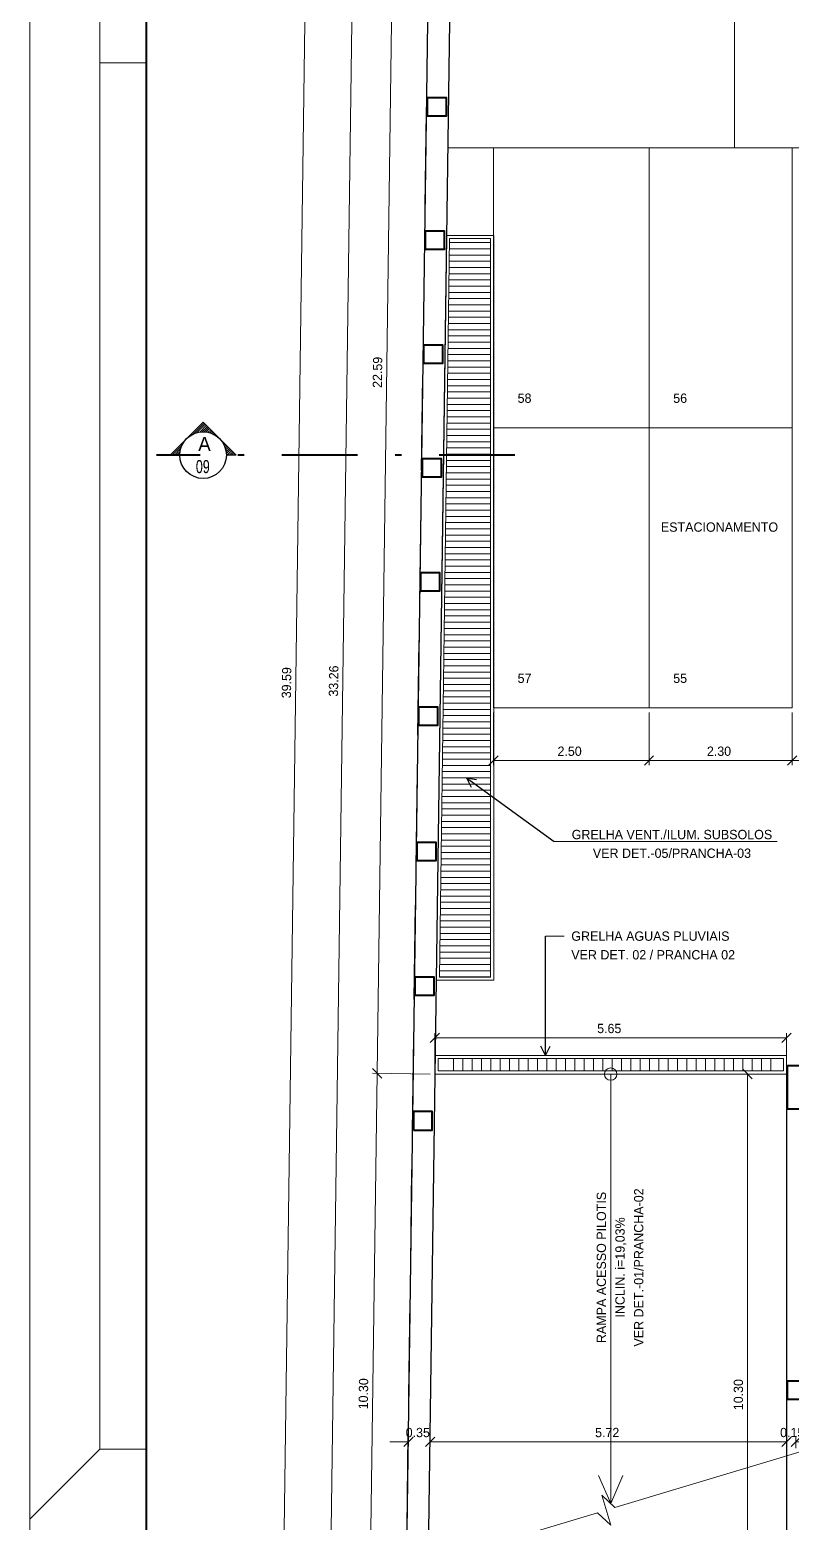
# Model space of a CAD drawing. Header units: metres. Extents: x -4.2 to 85, y -21.1 to 42.
# Drawn here: x -4.16 to 8.07, y 0.05 to 24.02 of the extents above; entities that cross this region are included whole.
import ezdxf
from ezdxf.enums import TextEntityAlignment as Align

# ---------------------------------------------------------------- set-up
doc = ezdxf.new("R2010")
doc.units = ezdxf.units.M
doc.header["$MEASUREMENT"] = 0
doc.linetypes.add('DGN Style 3', pattern=[2.124302, 1.517359, -0.606944])
doc.linetypes.add('DGN Style 4', pattern=[2.429291, 1.213887, -0.606944, 0.001517, -0.606944])
for name, color, linetype, lineweight in [('Level 13', 7, 'Continuous', 0), ('Level 19', 7, 'Continuous', 0), ('Level 21', 7, 'Continuous', 0), ('Level 23', 7, 'Continuous', 0), ('Level 24', 7, 'Continuous', 0), ('Level 28', 7, 'Continuous', 0), ('Level 42', 7, 'Continuous', 0), ('Level 54', 7, 'Continuous', 0), ('Level 63', 7, 'Continuous', 0), ('Level 7', 7, 'Continuous', 0), ('Level 8', 7, 'Continuous', 0)]:
    doc.layers.add(name, color=color, linetype=linetype, lineweight=lineweight)
doc.styles.add('Style-CIVIL', font='CIVIL.shx')
doc.styles.add('Style-INTL_ENGINEERING', font='INTL_ENGINEERING.shx')
doc.dimstyles.get("Standard").update_dxf_attribs({"dimtxt": 0.18, "dimasz": 0.18, "dimexe": 0.18, "dimexo": 0.0625, "dimgap": 0.09, "dimtad": 0, "dimtih": 1, "dimtoh": 1, "dimdec": 4, "dimzin": 1, "dimdsep": 46, "dimtxsty": 'Standard', "dimcen": 0, "dimadec": 0, "dimazin": 0, "dimtfac": 1, "dimtdec": 4, "dimtofl": 0, "dimtmove": 0, "dimatfit": 3, "dimfxl": 0, "dimtolj": 1, "dimtzin": 1, "dimarcsym": 0})

# ---------------------------------------------------------------- blocks, each defined once
blk = doc.blocks.new('*D44')
at = {"layer": 'Defpoints'}
for p in [(2.358, 33.328), (0.116, 13.564), (-0.158, -6.228), (1.811, -6.255)]:
    blk.add_point(p, dxfattribs=at)
at = {"layer": 'Level 23', "color": 2, "linetype": 'Continuous', "lineweight": 0}
for p, q in [((0.389, 33.356), (-0.158, -6.228)), ((2.284, 33.33), (0.315, 33.357)), ((0.316, 33.431), (0.463, 33.28)), ((1.737, -6.254), (-0.232, -6.227)), ((-0.084, -6.303), (-0.231, -6.152))]:
    blk.add_line(p, q, dxfattribs=at)
at = {"layer": 'Level 23', "color": 2, "linetype": 'Continuous', "lineweight": 0, "style": 'Style-INTL_ENGINEERING'}
blk.add_text('39.59', height=0.1492, rotation=89.2083, dxfattribs=at).set_placement((-0.037, 13.285), align=Align.MIDDLE_LEFT)
blk = doc.blocks.new('_Oblique')
at = {"color": 0, "linetype": 'ByBlock', "lineweight": -2}
blk.add_line((0.5, 0.5), (-0.5, -0.5), dxfattribs=at)
blk = doc.blocks.new('*D46')
at = {"layer": 'Defpoints'}
for p in [(2.314, 30.204), (0.872, 13.594), (0.642, -3.033), (1.858, -3.049)]:
    blk.add_point(p, dxfattribs=at)
at = {"layer": 'Level 23', "color": 2, "linetype": 'Continuous', "lineweight": 0}
for p, q in [((1.102, 30.221), (0.642, -3.033)), ((1.028, 30.296), (1.175, 30.145)), ((2.24, 30.205), (1.028, 30.222)), ((1.784, -3.048), (0.568, -3.032)), ((0.716, -3.108), (0.569, -2.957))]:
    blk.add_line(p, q, dxfattribs=at)
at = {"layer": 'Level 23', "color": 2, "linetype": 'Continuous', "lineweight": 0, "style": 'Style-INTL_ENGINEERING'}
blk.add_text('33.26', height=0.1492, rotation=89.2083, dxfattribs=at).set_placement((0.719, 13.312), align=Align.MIDDLE_LEFT)
blk = doc.blocks.new('*U157')
at = {"layer": 'Level 28', "color": 2, "linetype": 'Continuous', "lineweight": 30}
for p, q in [((-32.174, -0.068), (-31.644, 0.462)), ((-31.644, 0.462), (-31.114, -0.067)), ((-32.02, -0.068), (-32.174, -0.068)), ((-31.114, -0.067), (-31.269, -0.068))]:
    blk.add_line(p, q, dxfattribs=at)
at = {"layer": 'Level 28', "color": 2, "linetype": 'Continuous', "lineweight": 13}
for p, q in [((-31.801, 0.274), (-31.628, 0.446)), ((-31.745, 0.294), (-31.611, 0.428)), ((-31.7, 0.303), (-31.592, 0.412)), ((-31.661, 0.307), (-31.574, 0.393)), ((-31.626, 0.307), (-31.556, 0.375)), ((-31.594, 0.304), (-31.54, 0.358)), ((-31.563, 0.299), (-31.521, 0.338)), ((-31.535, 0.292), (-31.503, 0.323)), ((-31.508, 0.283), (-31.485, 0.305)), ((-31.484, 0.272), (-31.469, 0.287)), ((-31.46, 0.26), (-31.451, 0.269)), ((-31.439, 0.246), (-31.433, 0.252)), ((-32.141, -0.067), (-31.986, 0.089)), ((-32.105, -0.067), (-32.007, 0.034)), ((-31.418, 0.232), (-31.415, 0.234)), ((-31.399, 0.216), (-31.397, 0.217)), ((-31.347, 0.161), (-31.344, 0.164)), ((-31.333, 0.14), (-31.327, 0.146)), ((-31.319, 0.119), (-31.309, 0.128)), ((-31.307, 0.095), (-31.292, 0.11)), ((-31.295, 0.071), (-31.274, 0.093)), ((-31.286, 0.045), (-31.256, 0.074)), ((-31.278, 0.017), (-31.238, 0.058)), ((-31.272, -0.013), (-31.223, 0.039)), ((-31.269, -0.044), (-31.204, 0.021)), ((-31.257, -0.067), (-31.185, 0.004)), ((-32.07, -0.067), (-32.015, -0.011)), ((-32.034, -0.068), (-32.018, -0.05)), ((-31.222, -0.068), (-31.167, -0.013)), ((-31.187, -0.067), (-31.149, -0.031)), ((-31.151, -0.067), (-31.134, -0.049)), ((-31.116, -0.067), (-31.115, -0.067))]:
    blk.add_line(p, q, dxfattribs=at)
at = {"layer": 'Level 28', "color": 2, "linetype": 'DGN Style 4', "lineweight": 40}
blk.add_line((-26.638, -0.066), (-32.394, -0.067), dxfattribs=at)
at = {"layer": 'Level 28', "color": 2, "linetype": 'Continuous', "lineweight": 30}
blk.add_circle((-31.645, -0.068), 0.375, dxfattribs=at)
at = {"layer": 'Level 28', "color": 2, "linetype": 'Continuous', "lineweight": 13}
blk.add_arc((-31.645, -0.068), 0.375, 0.0007, 180.0007, dxfattribs=at)
for p in [(-31.38, 0.198), (-31.362, 0.18)]:
    blk.add_point(p, dxfattribs=at)
at = {"layer": 'Level 28', "color": 2, "linetype": 'Continuous', "lineweight": 30, "style": 'Style-INTL_ENGINEERING'}
blk.add_text('A', height=0.225, rotation=0.0007, dxfattribs=at).set_placement((-31.723, -0.001))
at = {"layer": 'Level 28', "color": 2, "linetype": 'Continuous', "lineweight": 13, "style": 'Style-INTL_ENGINEERING', "width": 0.714283}
blk.add_text('09', height=0.21, rotation=0.0007, dxfattribs=at).set_placement((-31.538, -0.252), align=Align.MIDDLE_RIGHT)
blk = doc.blocks.new('*D186')
at = {"layer": 'Defpoints'}
for p in [(2.35, 7.83), (5.174, 7.83), (2.35, 7.246), (7.998, 7.396)]:
    blk.add_point(p, dxfattribs=at)
at = {"layer": 'Level 23', "color": 2, "linetype": 'Continuous', "lineweight": 0}
for p, q in [((2.276, 7.756), (2.425, 7.905)), ((2.35, 7.32), (2.35, 7.905)), ((7.998, 7.83), (2.35, 7.83)), ((8.073, 7.905), (7.923, 7.756)), ((7.998, 7.47), (7.998, 7.905))]:
    blk.add_line(p, q, dxfattribs=at)
at = {"layer": 'Level 23', "color": 2, "linetype": 'Continuous', "lineweight": 0, "style": 'Style-INTL_ENGINEERING'}
blk.add_text('5.65', height=0.1492, dxfattribs=at).set_placement((4.957, 7.979), align=Align.MIDDLE_LEFT)
blk = doc.blocks.new('*D189')
at = {"layer": 'Defpoints'}
for p in [(7.998, 1.338), (8.073, 1.338), (7.998, 1.114), (8.148, 1.159)]:
    blk.add_point(p, dxfattribs=at)
at = {"layer": 'Level 23', "color": 2, "linetype": 'Continuous', "lineweight": 0}
for p, q in [((7.699, 1.338), (7.998, 1.338)), ((8.073, 1.413), (7.923, 1.264)), ((7.998, 1.188), (7.998, 1.412)), ((8.073, 1.264), (8.223, 1.413)), ((8.148, 1.233), (8.148, 1.412)), ((8.25, 1.338), (8.148, 1.338))]:
    blk.add_line(p, q, dxfattribs=at)
at = {"layer": 'Level 23', "color": 2, "linetype": 'Continuous', "lineweight": 0, "style": 'Style-INTL_ENGINEERING'}
blk.add_text('0.15', height=0.1492, dxfattribs=at).set_placement((7.896, 1.487), align=Align.MIDDLE_LEFT)
blk = doc.blocks.new('*D190')
at = {"layer": 'Defpoints'}
for p in [(2.275, 2.007), (2.275, 1.338), (5.136, 1.338), (7.998, 1.114)]:
    blk.add_point(p, dxfattribs=at)
at = {"layer": 'Level 23', "color": 2, "linetype": 'Continuous', "lineweight": 0}
for p, q in [((2.275, 1.932), (2.275, 1.264)), ((2.2, 1.264), (2.35, 1.413)), ((7.998, 1.338), (2.275, 1.338)), ((8.073, 1.413), (7.923, 1.264)), ((7.998, 1.188), (7.998, 1.412))]:
    blk.add_line(p, q, dxfattribs=at)
at = {"layer": 'Level 23', "color": 2, "linetype": 'Continuous', "lineweight": 0, "style": 'Style-INTL_ENGINEERING'}
blk.add_text('5.72', height=0.1492, dxfattribs=at).set_placement((4.924, 1.487), align=Align.MIDDLE_LEFT)
blk = doc.blocks.new('*D191')
at = {"layer": 'Defpoints'}
for p in [(1.925, 2.007), (2.275, 2.007), (1.925, 1.338), (2.1, 1.338)]:
    blk.add_point(p, dxfattribs=at)
at = {"layer": 'Level 23', "color": 2, "linetype": 'Continuous', "lineweight": 0}
for p, q in [((1.925, 1.932), (1.925, 1.264)), ((2.275, 1.932), (2.275, 1.264)), ((1.626, 1.338), (1.925, 1.338)), ((2, 1.413), (1.85, 1.264)), ((2.2, 1.264), (2.35, 1.413)), ((2.574, 1.338), (2.275, 1.338))]:
    blk.add_line(p, q, dxfattribs=at)
at = {"layer": 'Level 23', "color": 2, "linetype": 'Continuous', "lineweight": 0, "style": 'Style-INTL_ENGINEERING'}
blk.add_text('0.35', height=0.1492, dxfattribs=at).set_placement((1.881, 1.487), align=Align.MIDDLE_LEFT)
blk = doc.blocks.new('*D205')
at = {"layer": 'Defpoints'}
for p in [(5.79, 13.13), (8.09, 13.13), (6.94, 12.285), (8.09, 12.285)]:
    blk.add_point(p, dxfattribs=at)
at = {"layer": 'Level 23', "color": 2, "linetype": 'Continuous', "lineweight": 0}
for p, q in [((5.79, 13.055), (5.79, 12.211)), ((8.09, 13.055), (8.09, 12.211)), ((5.715, 12.21), (5.864, 12.36)), ((5.79, 12.285), (8.09, 12.285)), ((8.164, 12.36), (8.015, 12.21))]:
    blk.add_line(p, q, dxfattribs=at)
at = {"layer": 'Level 23', "color": 2, "linetype": 'Continuous', "lineweight": 0, "style": 'Style-INTL_ENGINEERING'}
blk.add_text('2.30', height=0.1492, dxfattribs=at).set_placement((6.72, 12.434), align=Align.MIDDLE_LEFT)
blk = doc.blocks.new('*D206')
at = {"layer": 'Defpoints'}
for p in [(8.09, 13.13), (10.39, 13.13), (9.24, 12.285), (10.39, 12.285)]:
    blk.add_point(p, dxfattribs=at)
at = {"layer": 'Level 23', "color": 2, "linetype": 'Continuous', "lineweight": 0}
for p, q in [((8.09, 13.055), (8.09, 12.211)), ((10.39, 13.055), (10.39, 12.211)), ((8.015, 12.21), (8.164, 12.36)), ((8.09, 12.285), (10.39, 12.285)), ((10.464, 12.36), (10.315, 12.21))]:
    blk.add_line(p, q, dxfattribs=at)
at = {"layer": 'Level 23', "color": 2, "linetype": 'Continuous', "lineweight": 0, "style": 'Style-INTL_ENGINEERING'}
blk.add_text('2.30', height=0.1492, dxfattribs=at).set_placement((9.02, 12.434), align=Align.MIDDLE_LEFT)
blk = doc.blocks.new('*D204')
at = {"layer": 'Defpoints'}
for p in [(3.29, 13.13), (5.79, 13.13), (4.54, 12.285), (5.79, 12.285)]:
    blk.add_point(p, dxfattribs=at)
at = {"layer": 'Level 23', "color": 2, "linetype": 'Continuous', "lineweight": 0}
for p, q in [((3.29, 13.055), (3.29, 12.211)), ((5.79, 13.055), (5.79, 12.211)), ((3.215, 12.21), (3.364, 12.36)), ((3.29, 12.285), (5.79, 12.285)), ((5.864, 12.36), (5.715, 12.21))]:
    blk.add_line(p, q, dxfattribs=at)
at = {"layer": 'Level 23', "color": 2, "linetype": 'Continuous', "lineweight": 0, "style": 'Style-INTL_ENGINEERING'}
blk.add_text('2.50', height=0.1492, dxfattribs=at).set_placement((4.32, 12.434), align=Align.MIDDLE_LEFT)
blk = doc.blocks.new('*D231')
at = {"layer": 'Defpoints'}
for p in [(2.664, 29.83), (1.577, 18.551), (1.421, 7.259), (2.35, 7.246)]:
    blk.add_point(p, dxfattribs=at)
at = {"layer": 'Level 23', "color": 2, "linetype": 'Continuous', "lineweight": 0}
for p, q in [((1.733, 29.842), (1.421, 7.259)), ((2.59, 29.831), (1.659, 29.844)), ((1.66, 29.918), (1.807, 29.767)), ((1.495, 7.183), (1.347, 7.334)), ((2.276, 7.247), (1.347, 7.26))]:
    blk.add_line(p, q, dxfattribs=at)
at = {"layer": 'Level 23', "color": 2, "linetype": 'Continuous', "lineweight": 0, "style": 'Style-INTL_ENGINEERING'}
blk.add_text('22.59', height=0.1492, rotation=89.2083, dxfattribs=at).set_placement((1.424, 18.272), align=Align.MIDDLE_LEFT)
blk = doc.blocks.new('*D232')
at = {"layer": 'Defpoints'}
for p in [(2.35, 7.246), (1.35, 2.109), (1.279, -3.041), (1.858, -3.049)]:
    blk.add_point(p, dxfattribs=at)
at = {"layer": 'Level 23', "color": 2, "linetype": 'Continuous', "lineweight": 0}
for p, q in [((1.421, 7.259), (1.279, -3.041)), ((1.347, 7.334), (1.495, 7.183)), ((2.276, 7.247), (1.347, 7.26)), ((1.784, -3.048), (1.204, -3.04)), ((1.352, -3.117), (1.205, -2.966))]:
    blk.add_line(p, q, dxfattribs=at)
at = {"layer": 'Level 23', "color": 2, "linetype": 'Continuous', "lineweight": 0, "style": 'Style-INTL_ENGINEERING'}
blk.add_text('10.30', height=0.1492, rotation=89.2083, dxfattribs=at).set_placement((1.198, 1.86), align=Align.MIDDLE_LEFT)
blk = doc.blocks.new('*U252')
at = {"layer": 'Level 19', "color": 150, "linetype": 'Continuous', "lineweight": 0}
for p, q in [((-0.05, 2.6), (0.15, 2.6)), ((-0.05, 2.45), (0.15, 2.45)), ((-0.05, 2.3), (0.15, 2.3)), ((-0.05, 2.15), (0.15, 2.15)), ((-0.05, 2), (0.15, 2)), ((-0.05, 1.85), (0.15, 1.85)), ((-0.05, 1.7), (0.15, 1.7)), ((-0.05, 1.55), (0.15, 1.55)), ((-0.05, 1.4), (0.15, 1.4)), ((-0.05, 1.25), (0.15, 1.25)), ((-0.05, 1.1), (0.15, 1.1)), ((-0.05, 0.95), (0.15, 0.95)), ((-0.05, 0.8), (0.15, 0.8)), ((-0.05, 0.65), (0.15, 0.65)), ((-0.05, 0.5), (0.15, 0.5)), ((-0.05, 0.35), (0.15, 0.35)), ((-0.05, 0.2), (0.15, 0.2)), ((-0.05, 0.05), (0.15, 0.05)), ((-0.05, -0.1), (0.15, -0.1)), ((-0.05, -0.25), (0.15, -0.25)), ((-0.05, -0.4), (0.15, -0.4)), ((-0.05, -0.55), (0.15, -0.55)), ((-0.05, -0.7), (0.15, -0.7)), ((-0.05, -0.85), (0.15, -0.85)), ((-0.05, -1), (0.15, -1)), ((-0.05, -1.15), (0.15, -1.15)), ((-0.05, -1.3), (0.15, -1.3)), ((-0.05, -1.45), (0.15, -1.45)), ((-0.05, -1.6), (0.15, -1.6)), ((-0.05, -1.75), (0.15, -1.75)), ((-0.05, -1.9), (0.15, -1.9)), ((-0.05, -2.05), (0.15, -2.05)), ((-0.05, -2.2), (0.15, -2.2)), ((-0.05, -2.35), (0.15, -2.35)), ((-0.05, -2.5), (0.15, -2.5))]:
    blk.add_line(p, q, dxfattribs=at)
at = {"layer": 'Level 19', "color": 150, "linetype": 'Continuous', "lineweight": 0, "flags": 128}
for points in [[(0.2, -2.75), (0.2, 2.893), (-0.1, 2.893), (-0.1, -2.75)], [(0.15, -2.7), (0.15, 2.843), (-0.05, 2.843), (-0.05, -2.7)]]:
    blk.add_lwpolyline(points, close=True, dxfattribs=at)
blk = doc.blocks.new('TerminatorOpen')
at = {"color": 0, "linetype": 'ByBlock', "lineweight": -2}
for q in [(-1, 0.5), (-1, 0), (-1, -0.5)]:
    blk.add_line((0, 0), q, dxfattribs=at)
blk = doc.blocks.new('*D254')
at = {"layer": 'Defpoints'}
for p in [(7.998, 7.246), (7.374, 2.096), (7.374, -3.054), (7.998, -3.054)]:
    blk.add_point(p, dxfattribs=at)
at = {"layer": 'Level 23', "color": 2, "linetype": 'Continuous', "lineweight": 0}
for p, q in [((7.3, 7.32), (7.449, 7.171)), ((7.924, 7.246), (7.3, 7.246)), ((7.374, 7.246), (7.374, -3.054)), ((7.449, -3.129), (7.3, -2.98)), ((7.924, -3.054), (7.3, -3.054))]:
    blk.add_line(p, q, dxfattribs=at)
at = {"layer": 'Level 23', "color": 2, "linetype": 'Continuous', "lineweight": 0, "style": 'Style-INTL_ENGINEERING'}
blk.add_text('10.30', height=0.1492, rotation=90, dxfattribs=at).set_placement((7.225, 1.846), align=Align.MIDDLE_LEFT)

msp = doc.modelspace()

# ---------------------------------------------------------------- hatches: boundary and pattern name
at = {"layer": 'Level 19', "linetype": 'Continuous', "lineweight": 0}
h = msp.add_hatch(dxfattribs=at)
h.set_pattern_fill('_USER', color=150, style=0)
h.set_pattern_definition([(0, (2.83275, 8.80631), (0, 0.1), [])])
h.paths.add_polyline_path([(2.422, 8.806), (3.244, 8.806), (3.245, 20.67), (2.587, 20.67)])

# ---------------------------------------------------------------- linework, layer by layer
at = {"layer": 'Level 13', "color": 230, "linetype": 'Continuous', "lineweight": 0}
for p, q in [((7.998, 7.246), (2.35, 7.246)), ((5.174, 7.246), (5.174, 0.346)), ((5.174, 0.346), (4.98, 0.799)), ((5.174, 0.346), (5.368, 0.799))]:
    msp.add_line(p, q, dxfattribs=at)
msp.add_circle((5.174, 7.246), 0.1, dxfattribs=at)
at = {"layer": 'Level 19', "color": 150, "linetype": 'Continuous', "lineweight": 0, "flags": 128}
for points in [[(2.371, 8.756), (3.294, 8.756), (3.295, 20.72), (2.537, 20.72)], [(2.422, 8.806), (3.244, 8.806), (3.245, 20.67), (2.587, 20.67)]]:
    msp.add_lwpolyline(points, close=True, dxfattribs=at)
at = {"layer": 'Level 21', "color": 250, "linetype": 'Continuous', "lineweight": 0, "flags": 128}
msp.add_lwpolyline([(1.551, -0.829), (4.962, 0.199), (5.174, -0.001), (5.029, 0.482), (5.241, 0.283), (8.501, 1.265)], dxfattribs=at)
at = {"layer": 'Level 24', "color": 2, "linetype": 'Continuous', "lineweight": 0}
for p, q in [((4.267, 10.981), (7.85, 10.981)), ((4.129, 9.463), (4.429, 9.463))]:
    msp.add_line(p, q, dxfattribs=at)
at = {"layer": 'Level 42', "color": 2, "linetype": 'Continuous', "lineweight": 40, "flags": 128}
for points in [[(2.229, 22.935), (2.529, 22.935), (2.529, 22.635), (2.229, 22.635)], [(2.2, 20.795), (2.5, 20.795), (2.5, 20.495), (2.2, 20.495)], [(2.174, 18.965), (2.474, 18.965), (2.474, 18.665), (2.174, 18.665)], [(2.149, 17.135), (2.449, 17.135), (2.449, 16.835), (2.149, 16.835)], [(2.124, 15.305), (2.424, 15.305), (2.424, 15.005), (2.124, 15.005)], [(2.094, 13.145), (2.394, 13.145), (2.394, 12.845), (2.094, 12.845)], [(2.064, 10.97), (2.364, 10.97), (2.364, 10.67), (2.064, 10.67)], [(2.034, 8.81), (2.334, 8.81), (2.334, 8.51), (2.034, 8.51)], [(8.015, 7.385), (8.215, 7.385), (8.215, 6.685), (8.015, 6.685)], [(2.004, 6.345), (2.304, 6.345), (2.304, 6.645), (2.004, 6.645)], [(8.015, 2.32), (8.315, 2.32), (8.315, 2.02), (8.015, 2.02)]]:
    msp.add_lwpolyline(points, close=True, dxfattribs=at)
at = {"layer": 'Level 54', "color": 131, "linetype": 'DGN Style 3', "lineweight": 0, "flags": 128}
msp.add_lwpolyline([(2.358, 33.328), (1.811, -6.255), (18.717, -6.212), (31.612, -6.518), (38.43, -6.548), (45.404, -6.752), (59.403, -7.053), (58.938, 33.63), (45.693, 33.468), (39.328, 33.473), (32.09, 33.353), (18.933, 33.013)], close=True, dxfattribs=at)
msp.add_lwpolyline([(2.358, 33.328), (1.811, -6.255), (18.717, -6.212), (31.612, -6.518), (38.43, -6.548), (45.404, -6.752), (59.403, -7.053), (58.938, 33.63), (45.693, 33.468), (39.328, 33.473), (32.09, 33.353), (18.933, 33.013)], close=True, dxfattribs=at)
at = {"layer": 'Level 63', "color": 131, "linetype": 'Continuous', "lineweight": 0}
for p, q in [((-3.032, 1.219), (-3.032, 42.02)), ((-3.032, 23.494), (-2.281, 23.494)), ((-3.032, 1.219), (-4.157, 0.094)), ((-3.032, 1.219), (-2.282, 1.219))]:
    msp.add_line(p, q, dxfattribs=at)
at = {"layer": 'Level 63', "color": 131, "linetype": 'Continuous', "lineweight": 40}
msp.add_line((-2.282, -20.306), (-2.281, 41.27), dxfattribs=at)
at = {"layer": 'Level 63', "color": 131, "linetype": 'Continuous', "lineweight": 0, "flags": 128}
msp.add_lwpolyline([(85.019, 42.019), (-4.157, 42.019), (-4.157, -21.056), (85.019, -21.056)], close=True, dxfattribs=at)
at = {"layer": 'Level 63', "color": 131, "linetype": 'Continuous', "lineweight": 13, "flags": 128}
msp.add_lwpolyline([(76.768, -20.306), (-2.282, -20.306), (-2.282, 41.271), (76.768, 41.271)], close=True, dxfattribs=at)
at = {"layer": 'Level 7', "color": 7, "linetype": 'Continuous', "lineweight": 30}
for p, q in [((2.314, 30.204), (1.89, -0.727)), ((2.664, 29.854), (2.241, -0.621)), ((7.998, 7.385), (7.998, 1.114)), ((7.998, 7.385), (8.015, 7.385))]:
    msp.add_line(p, q, dxfattribs=at)
at = {"layer": 'Level 7', "color": 7, "linetype": 'DGN Style 3', "lineweight": 30}
msp.add_line((7.998, 1.114), (7.998, -3.054), dxfattribs=at)
at = {"layer": 'Level 8', "color": 7, "linetype": 'Continuous', "lineweight": 13, "flags": 128}
for points in [[(2.593, 24.73), (2.557, 22.13), (7.164, 22.13), (7.164, 24.73)], [(5.79, 22.13), (3.29, 22.13), (3.29, 17.63), (5.79, 17.63)], [(8.09, 22.13), (5.79, 22.13), (5.79, 17.63), (8.09, 17.63)], [(5.79, 17.63), (3.29, 17.63), (3.29, 13.13), (5.79, 13.13)], [(8.09, 17.63), (5.79, 17.63), (5.79, 13.13), (8.09, 13.13)]]:
    msp.add_lwpolyline(points, close=True, dxfattribs=at)
msp.add_lwpolyline([(9.99, 24.73), (7.164, 24.73), (7.164, 22.13), (11.664, 22.13), (11.664, 24.73), (10.69, 24.73)], dxfattribs=at)

# ---------------------------------------------------------------- block references
at = {"layer": 'Level 19', "color": 150, "linetype": 'Continuous', "lineweight": 0, "rotation": 90}
msp.add_blockref('*U252', (5.248, 7.346), dxfattribs=at)
at = {"layer": 'Level 28', "color": 2, "linetype": 'Continuous', "lineweight": 30}
msp.add_blockref('*U157', (30.271, 17.259), dxfattribs=at)

# ---------------------------------------------------------------- texts
at = {"layer": 'Level 24', "color": 2, "linetype": 'Continuous', "lineweight": 13, "char_height": 0.15}
for s, insert, attachment_point, line_spacing_factor, style in [('58\\P', (3.79, 18.105), 5, 1.200006, 'Style-INTL_ENGINEERING'), ('56\\P', (6.29, 18.105), 5, 1.200006, 'Style-INTL_ENGINEERING'), ('ESTACIONAMENTO\\P', (6.922, 16.034), 5, 1.200006, 'Style-INTL_ENGINEERING'), ('57\\P', (3.79, 13.605), 5, 1.200006, 'Style-INTL_ENGINEERING'), ('55\\P', (6.29, 13.605), 5, 1.200006, 'Style-INTL_ENGINEERING'), ('GRELHA VENT./ILUM. SUBSOLOS\\PVER DET.-05/PRANCHA-03\\P', (6.158, 10.944), 5, 1.200006, 'Style-INTL_ENGINEERING'), ('GRELHA AGUAS PLUVIAIS\\PVER DET. 02 / PRANCHA 02\\P', (4.541, 9.538), 1, 1.2, 'Style-CIVIL')]:
    msp.add_mtext(s, dxfattribs=dict(at, insert=insert, attachment_point=attachment_point, line_spacing_factor=line_spacing_factor, style=style))
at = {"layer": 'Level 24', "color": 2, "linetype": 'Continuous', "lineweight": 13, "insert": (5.325, 4.139), "char_height": 0.15, "attachment_point": 5, "rotation": 90, "line_spacing_factor": 1.200006, "style": 'Style-INTL_ENGINEERING'}
msp.add_mtext('RAMPA ACESSO PILOTIS\\PINCLIN. i=19,03%\\PVER DET.-01/PRANCHA-02\\P', dxfattribs=at)

# ---------------------------------------------------------------- dimensions: what is measured, and where the dimension line sits
at = {"layer": 'Level 23', "color": 2, "linetype": 'Continuous', "lineweight": 0}
for base, p1, p2, angle, override, picture, middle in [((-0.158, -6.228), (2.358, 33.328), (1.811, -6.255), 269.2083, {"dimtxt": 0.14925, "dimasz": 0.14925, "dimexe": 0.07425, "dimexo": 0.07425, "dimgap": 0.07425, "dimtad": 1, "dimtih": 0, "dimtoh": 0, "dimdec": 2, "dimzin": 3, "dimtxsty": 'Style-INTL_ENGINEERING', "dimblk": 'Oblique', "dimclre": 2, "dimtdec": 2, "dimatfit": 1, "dimtolj": 0, "dimtzin": 3, "dimlwe": 0}, '*D44', (0.116, 13.564)), ((0.642, -3.033), (2.314, 30.204), (1.858, -3.049), 269.2083, {"dimtxt": 0.14925, "dimasz": 0.14925, "dimexe": 0.07425, "dimexo": 0.07425, "dimgap": 0.07425, "dimtad": 1, "dimtih": 0, "dimtoh": 0, "dimdec": 2, "dimzin": 3, "dimtxsty": 'Style-INTL_ENGINEERING', "dimblk": 'Oblique', "dimclre": 2, "dimtdec": 2, "dimatfit": 1, "dimtolj": 0, "dimtzin": 3, "dimlwe": 0}, '*D46', (0.872, 13.594)), ((1.421, 7.259), (2.664, 29.83), (2.35, 7.246), 269.2083, {"dimtxt": 0.14925, "dimasz": 0.14925, "dimexe": 0.07425, "dimexo": 0.07425, "dimgap": 0.07425, "dimtad": 1, "dimtih": 0, "dimtoh": 0, "dimdec": 2, "dimzin": 3, "dimtxsty": 'Style-INTL_ENGINEERING', "dimblk": 'Oblique', "dimclre": 2, "dimtdec": 2, "dimatfit": 1, "dimtolj": 0, "dimtzin": 3, "dimlwe": 0}, '*D231', (1.577, 18.551)), ((2.35, 7.83), (7.998, 7.396), (2.35, 7.246), 180, {"dimtxt": 0.14925, "dimasz": 0.14925, "dimexe": 0.07425, "dimexo": 0.07425, "dimgap": 0.07425, "dimtad": 1, "dimtih": 0, "dimtoh": 0, "dimdec": 2, "dimzin": 3, "dimtxsty": 'Style-INTL_ENGINEERING', "dimblk": 'Oblique', "dimclre": 2, "dimtdec": 2, "dimatfit": 1, "dimtolj": 0, "dimtzin": 3, "dimlwe": 0}, '*D186', (5.174, 7.83)), ((1.279, -3.041), (2.35, 7.246), (1.858, -3.049), 269.2083, {"dimtxt": 0.14925, "dimasz": 0.14925, "dimexe": 0.07425, "dimexo": 0.07425, "dimgap": 0.07425, "dimtad": 1, "dimtih": 0, "dimtoh": 0, "dimdec": 2, "dimzin": 3, "dimtxsty": 'Style-INTL_ENGINEERING', "dimblk": 'Oblique', "dimclre": 2, "dimtdec": 2, "dimatfit": 1, "dimtolj": 0, "dimtzin": 3, "dimlwe": 0}, '*D232', (1.35, 2.109)), ((7.374, -3.054), (7.998, 7.246), (7.998, -3.054), 270, {"dimtxt": 0.14925, "dimasz": 0.14925, "dimexe": 0.07425, "dimexo": 0.07425, "dimgap": 0.07425, "dimtad": 1, "dimtih": 0, "dimtoh": 0, "dimdec": 2, "dimzin": 3, "dimtxsty": 'Style-INTL_ENGINEERING', "dimblk": 'Oblique', "dimclre": 2, "dimtdec": 2, "dimatfit": 1, "dimfrac": 2, "dimtolj": 0, "dimtzin": 3, "dimlwe": 0}, '*D254', (7.374, 2.096)), ((1.925, 1.338), (2.275, 2.007), (1.925, 2.007), 180, {"dimtxt": 0.14925, "dimasz": 0.14925, "dimexe": 0.07425, "dimexo": 0.07425, "dimgap": 0.07425, "dimtad": 1, "dimtih": 0, "dimtoh": 0, "dimdec": 2, "dimzin": 3, "dimtxsty": 'Style-INTL_ENGINEERING', "dimblk": 'Oblique', "dimclre": 2, "dimtdec": 2, "dimatfit": 1, "dimtolj": 0, "dimtzin": 3, "dimlwe": 0}, '*D191', (2.1, 1.338)), ((2.275, 1.338), (7.998, 1.114), (2.275, 2.007), 180, {"dimtxt": 0.14925, "dimasz": 0.14925, "dimexe": 0.07425, "dimexo": 0.07425, "dimgap": 0.07425, "dimtad": 1, "dimtih": 0, "dimtoh": 0, "dimdec": 2, "dimzin": 3, "dimtxsty": 'Style-INTL_ENGINEERING', "dimblk": 'Oblique', "dimclre": 2, "dimtdec": 2, "dimatfit": 1, "dimtolj": 0, "dimtzin": 3, "dimlwe": 0}, '*D190', (5.136, 1.338))]:
    dim = msp.add_linear_dim(base=base, p1=p1, p2=p2, angle=angle, dimstyle='Standard', override=override, dxfattribs=at)
    dim.commit()
    dim.dimension.update_dxf_attribs({"geometry": picture, "text_midpoint": middle})
for base, p1, p2, picture, middle in [((5.79, 12.285), (3.29, 13.13), (5.79, 13.13), '*D204', (4.54, 12.285)), ((8.09, 12.285), (5.79, 13.13), (8.09, 13.13), '*D205', (6.94, 12.285)), ((10.39, 12.285), (8.09, 13.13), (10.39, 13.13), '*D206', (9.24, 12.285))]:
    dim = msp.add_linear_dim(base=base, p1=p1, p2=p2, dimstyle='Standard', override={"dimtxt": 0.14925, "dimasz": 0.14925, "dimexe": 0.07425, "dimexo": 0.07425, "dimgap": 0.07425, "dimtad": 1, "dimtih": 0, "dimtoh": 0, "dimdec": 2, "dimzin": 3, "dimtxsty": 'Style-INTL_ENGINEERING', "dimblk": 'Oblique', "dimclre": 2, "dimtdec": 2, "dimatfit": 1, "dimtolj": 0, "dimtzin": 3, "dimlwe": 0}, dxfattribs=at)
    dim.commit()
    dim.dimension.update_dxf_attribs({"geometry": picture, "text_midpoint": middle})
dim = msp.add_linear_dim(base=(7.998, 1.338), p1=(8.148, 1.159), p2=(7.998, 1.114), angle=180, dimstyle='Standard', override={"dimtxt": 0.14925, "dimasz": 0.14925, "dimexe": 0.07425, "dimexo": 0.07425, "dimgap": 0.07425, "dimtad": 1, "dimtih": 0, "dimtoh": 0, "dimdec": 2, "dimzin": 3, "dimtxsty": 'Style-INTL_ENGINEERING', "dimblk": 'Oblique', "dimclre": 2, "dimtdec": 2, "dimatfit": 1, "dimtolj": 0, "dimtzin": 3, "dimlwe": 0}, dxfattribs=at)
dim.commit()
dim.dimension.update_dxf_attribs({"geometry": '*D189', "text_midpoint": (8.073, 1.338), "dimtype": 160})

# ---------------------------------------------------------------- leaders
msp.add_leader([(4.129, 7.546), (4.129, 9.463)], dimstyle='Standard', override={"dimtxt": 0.15, "dimasz": 0.15, "dimgap": 0, "dimtad": 1, "dimtxsty": 'Style-INTL_ENGINEERING', "dimldrblk": 'TerminatorOpen'}, dxfattribs=at)
at = {"layer": 'Level 24', "color": 2, "linetype": 'Continuous', "lineweight": 13}
msp.add_leader([(2.855, 12.006), (4.267, 10.981)], dimstyle='Standard', override={"dimtxt": 0.14925, "dimasz": 0.14925, "dimgap": 0, "dimtad": 1, "dimtxsty": 'Style-INTL_ENGINEERING', "dimldrblk": 'TerminatorOpen'}, dxfattribs=at)

doc.saveas('drawing.dxf')
